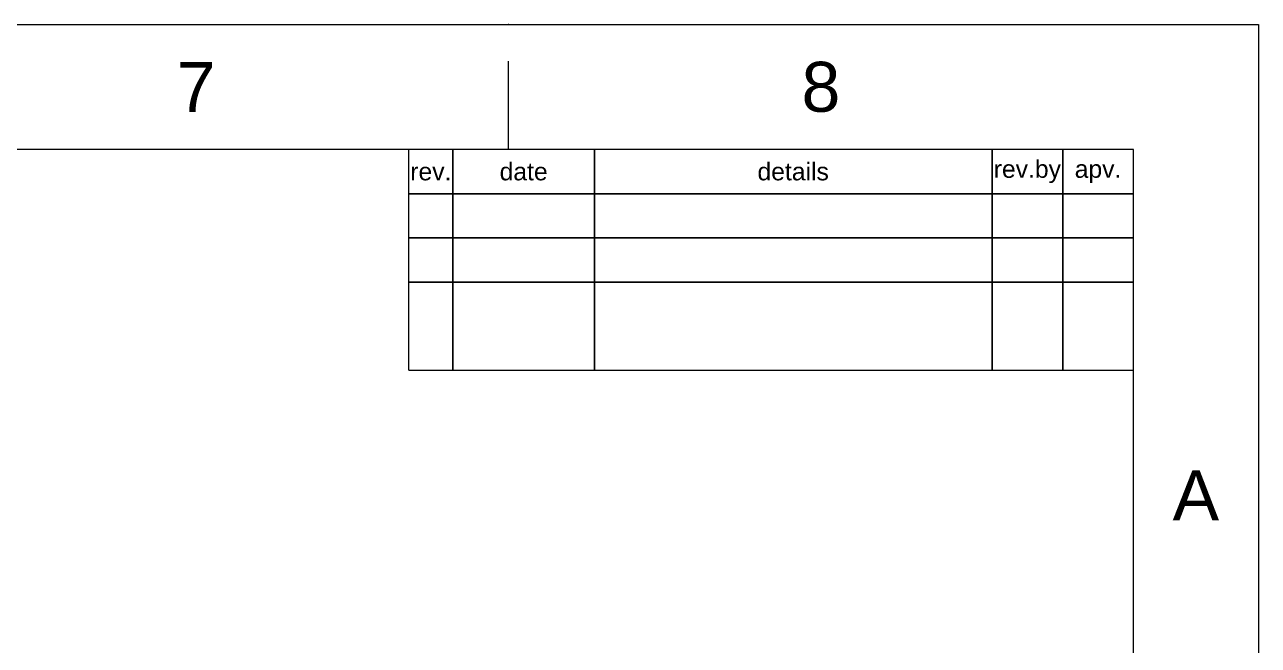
# Model space of a CAD drawing. Header units: millimetres. Extents: x 1243 to 1837, y -609 to -189.
# Drawn here: x 1697 to 1836.6, y -259.3 to -189 of the extents above; entities that cross this region are included whole.
import ezdxf

# ---------------------------------------------------------------- set-up
doc = ezdxf.new("R2010")
doc.units = ezdxf.units.MM
doc.header["$LTSCALE"] = 0.1
doc.layers.get('0').update_dxf_attribs({"lineweight": 13})
doc.layers.add('DIM', color=3, linetype='Continuous', lineweight=9)
doc.layers.add('FORM', color=7, linetype='Continuous')
doc.layers.add('TEXT', color=2, linetype='Continuous')
doc.styles.get("Standard").update_dxf_attribs({"font": 'arial.ttf'})

msp = doc.modelspace()

# ---------------------------------------------------------------- linework, layer by layer
for p, q in [((1751.74, -203.13), (1751.74, -193.13)), ((1822.45, -203.13), (1256.79, -203.13)), ((1740.45, -228.13), (1740.45, -203.13)), ((1822.45, -594.84), (1822.45, -203.13)), ((1740.45, -228.13), (1822.45, -228.13))]:
    msp.add_line(p, q)
msp.add_point((1751.74, -188.98))
at = {"layer": 'DIM', "color": 7}
msp.add_lwpolyline([(1242.65, -188.98), (1836.59, -188.98), (1836.59, -608.98), (1242.65, -608.98)], close=True, dxfattribs=at)
at = {"layer": 'FORM'}
for p, q in [((1745.45, -203.13), (1745.45, -228.13)), ((1761.45, -203.13), (1761.45, -228.13)), ((1806.45, -203.13), (1806.45, -228.13)), ((1814.45, -203.13), (1814.45, -228.13)), ((1822.45, -208.13), (1740.45, -208.13)), ((1822.45, -213.13), (1740.45, -213.13)), ((1822.45, -218.13), (1740.45, -218.13))]:
    msp.add_line(p, q, dxfattribs=at)

# ---------------------------------------------------------------- texts
at = {"char_height": 5.66, "attachment_point": 5}
for s, width, insert in [('7', 50, (1716.39, -196.06)), ('8', 50, (1787.09, -196.06)), ('A', 10, (1829.52, -242.3))]:
    msp.add_mtext_dynamic_manual_height_columns(s, width=width, gutter_width=12.5, heights=[0], dxfattribs=dict(at, insert=insert))
at = {"layer": 'TEXT', "char_height": 2, "attachment_point": 5}
for s, width, insert in [('rev.', 5, (1742.95, -205.63)), ('date', 16, (1753.45, -205.63)), ('details', 45, (1783.95, -205.63)), ('rev.by', 8, (1810.45, -205.63)), ('apv.', 8, (1818.45, -205.63))]:
    msp.add_mtext_dynamic_manual_height_columns(s, width=width, gutter_width=12.5, heights=[0], dxfattribs=dict(at, insert=insert))

doc.saveas('drawing.dxf')
